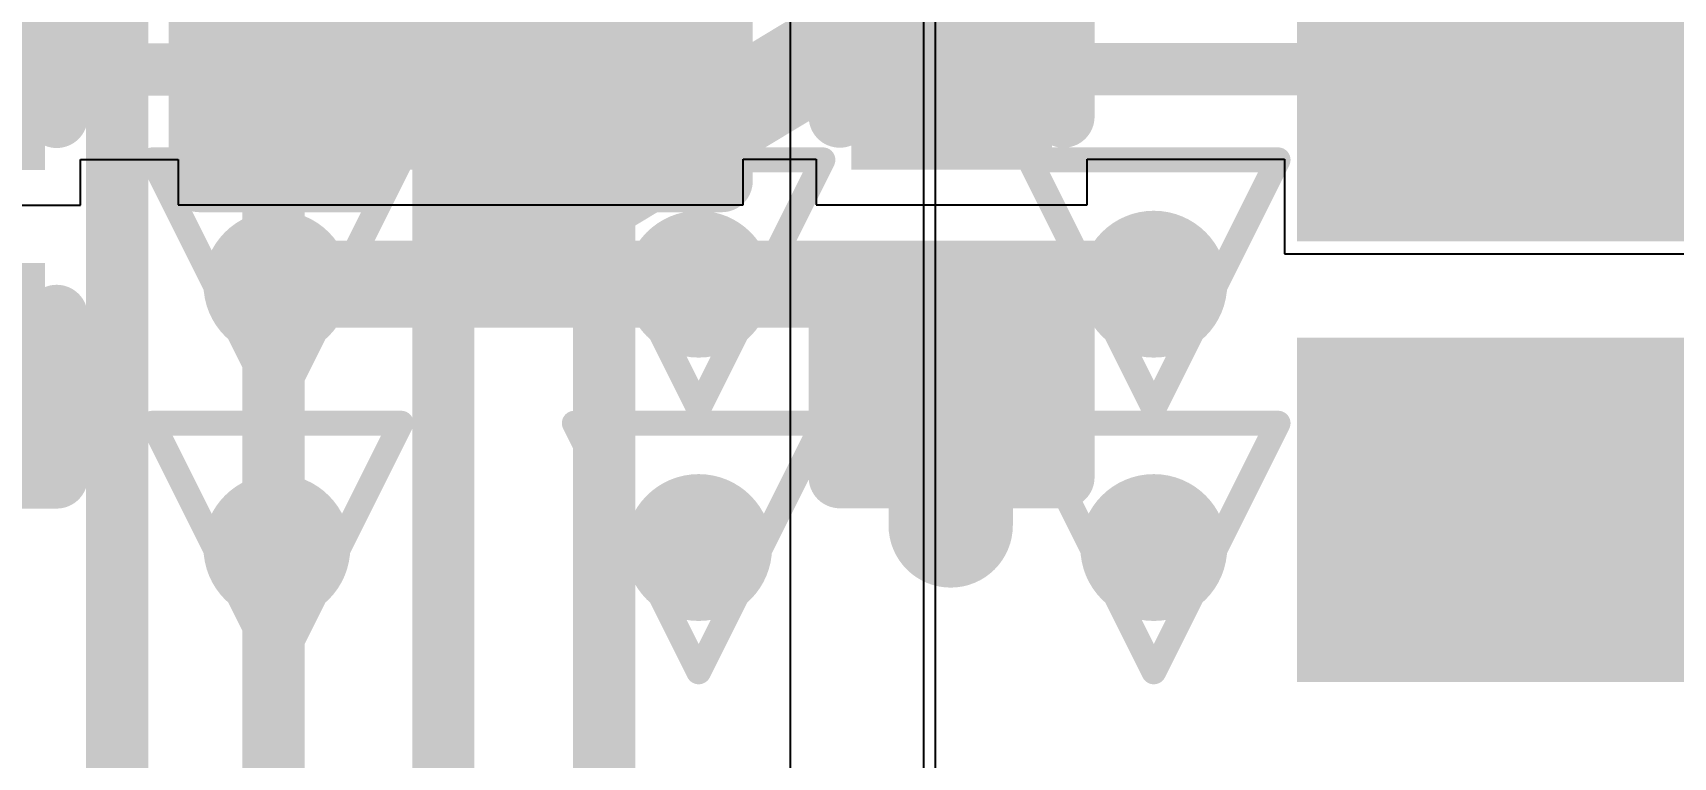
# Model space of a CAD drawing. Header units: inches. Extents: x -6 to 283, y -12 to 154.
# Drawn here: x 16.113 to 19.465, y 9.19 to 10.669 of the extents above; entities that cross this region are included whole.
import ezdxf

# ---------------------------------------------------------------- set-up
doc = ezdxf.new("R2010")
doc.units = ezdxf.units.IN
for name, color, linetype in [('Bottom Overlay', 54, 'Continuous'), ('Drill Drawing', 1, 'Continuous'), ('GND-1', 16, 'Continuous'), ('PWR-1', 156, 'Continuous'), ('PWR-2', 130, 'Continuous'), ('Signal L1', 76, 'Continuous'), ('Signal L2', 6, 'Continuous'), ('Top Layer', 1, 'Continuous'), ('Top Overlay', 2, 'Continuous'), ('Top Paste', 8, 'Continuous'), ('Top Solder', 216, 'Continuous'), ('Via Holes', 16, 'Continuous')]:
    doc.layers.add(name, color=color, linetype=linetype)
doc.styles.add('Bauhaus 93_Bold', font='', dxfattribs={"height": 0.2})
doc.styles.get('Bauhaus 93_Bold').set_extended_font_data('Bauhaus 93', bold=True)

# ---------------------------------------------------------------- blocks, each defined once
blk = doc.blocks.new('AP6275S__49')
at = {"layer": 'Top Layer'}
for points in [[(-7.7475, -2.45), (-6.6225, -2.45), (-6.6225, -2.95), (-7.7475, -2.95)], [(-7.7475, -3.35), (-6.6225, -3.35), (-6.6225, -3.85), (-7.7475, -3.85)]]:
    blk.add_hatch(color=1, dxfattribs=at).paths.add_polyline_path(points)
at = {"layer": 'Top Paste'}
for points in [[(-7.7475, -2.45), (-6.6225, -2.45), (-6.6225, -2.95), (-7.7475, -2.95)], [(-7.7475, -3.35), (-6.6225, -3.35), (-6.6225, -3.85), (-7.7475, -3.85)]]:
    blk.add_hatch(color=8, dxfattribs=at).paths.add_polyline_path(points)
at = {"layer": 'Top Solder'}
for points in [[(-7.8491, -2.3484), (-6.5209, -2.3484), (-6.5209, -3.0516), (-7.8491, -3.0516)], [(-7.8491, -3.2484), (-6.5209, -3.2484), (-6.5209, -3.9516), (-7.8491, -3.9516)]]:
    blk.add_hatch(color=216, dxfattribs=at).paths.add_polyline_path(points)
blk = doc.blocks.new('C___0201_305')
at = {"layer": 'Top Layer'}
for points in [[(-0.45, 0.15), (-0.15, 0.15), (-0.15, -0.15), (-0.45, -0.15)], [(0.15, 0.15), (0.45, 0.15), (0.45, -0.15), (0.15, -0.15)]]:
    blk.add_hatch(color=1, dxfattribs=at).paths.add_polyline_path(points)
at = {"layer": 'Top Paste'}
for points in [[(-0.45, 0.15), (-0.15, 0.15), (-0.15, -0.15), (-0.45, -0.15)], [(0.15, 0.15), (0.45, 0.15), (0.45, -0.15), (0.15, -0.15)]]:
    blk.add_hatch(color=8, dxfattribs=at).paths.add_polyline_path(points)
at = {"layer": 'Top Solder'}
for points in [[(-0.505, 0.205), (-0.095, 0.205), (-0.095, -0.205), (-0.505, -0.205)], [(0.095, 0.205), (0.505, 0.205), (0.505, -0.205), (0.095, -0.205)]]:
    blk.add_hatch(color=216, dxfattribs=at).paths.add_polyline_path(points)
at = {"layer": 'Top Overlay'}
for points in [[(-0.2032, 0.2286, 0.127, 0.127, 0), (-0.5334, 0.2286, 0.127, 0.127, 0)], [(-0.5334, 0.2286, 0.127, 0.127, 0), (-0.5334, -0.2286, 0.127, 0.127, 0)], [(0.5334, 0.2286, 0.127, 0.127, 0), (0.2032, 0.2286, 0.127, 0.127, 0)], [(0.5334, 0.2286, 0.127, 0.127, 0), (0.5334, -0.2286, 0.127, 0.127, 0)], [(-0.5334, -0.2286, 0.127, 0.127, 0), (-0.2032, -0.2286, 0.127, 0.127, 0)], [(0.2032, -0.2286, 0.127, 0.127, 0), (0.5334, -0.2286, 0.127, 0.127, 0)]]:
    blk.add_lwpolyline(points, format="xyseb", dxfattribs=at)
for points in [[(-0.5652, 0.2286, 0.0635, 0.0635, 1), (-0.5017, 0.2286, 0.0635, 0.0635, 1)], [(-0.5652, 0.2286, 0.0635, 0.0635, 1), (-0.5017, 0.2286, 0.0635, 0.0635, 1)], [(-0.235, 0.2286, 0.0635, 0.0635, 1), (-0.1715, 0.2286, 0.0635, 0.0635, 1)], [(0.1714, 0.2286, 0.0635, 0.0635, 1), (0.2349, 0.2286, 0.0635, 0.0635, 1)], [(0.5016, 0.2286, 0.0635, 0.0635, 1), (0.5651, 0.2286, 0.0635, 0.0635, 1)], [(0.5016, 0.2286, 0.0635, 0.0635, 1), (0.5651, 0.2286, 0.0635, 0.0635, 1)], [(-0.5652, -0.2286, 0.0635, 0.0635, 1), (-0.5017, -0.2286, 0.0635, 0.0635, 1)], [(-0.5652, -0.2286, 0.0635, 0.0635, 1), (-0.5017, -0.2286, 0.0635, 0.0635, 1)], [(-0.235, -0.2286, 0.0635, 0.0635, 1), (-0.1715, -0.2286, 0.0635, 0.0635, 1)], [(0.1714, -0.2286, 0.0635, 0.0635, 1), (0.2349, -0.2286, 0.0635, 0.0635, 1)], [(0.5016, -0.2286, 0.0635, 0.0635, 1), (0.5651, -0.2286, 0.0635, 0.0635, 1)], [(0.5016, -0.2286, 0.0635, 0.0635, 1), (0.5651, -0.2286, 0.0635, 0.0635, 1)]]:
    blk.add_lwpolyline(points, format="xyseb", close=True, dxfattribs=at)
blk = doc.blocks.new('C___0201_307')
at = {"layer": 'Top Layer'}
for points in [[(-0.45, 0.15), (-0.15, 0.15), (-0.15, -0.15), (-0.45, -0.15)], [(0.15, 0.15), (0.45, 0.15), (0.45, -0.15), (0.15, -0.15)]]:
    blk.add_hatch(color=1, dxfattribs=at).paths.add_polyline_path(points)
at = {"layer": 'Top Paste'}
for points in [[(-0.45, 0.15), (-0.15, 0.15), (-0.15, -0.15), (-0.45, -0.15)], [(0.15, 0.15), (0.45, 0.15), (0.45, -0.15), (0.15, -0.15)]]:
    blk.add_hatch(color=8, dxfattribs=at).paths.add_polyline_path(points)
at = {"layer": 'Top Solder'}
for points in [[(-0.505, 0.205), (-0.095, 0.205), (-0.095, -0.205), (-0.505, -0.205)], [(0.095, 0.205), (0.505, 0.205), (0.505, -0.205), (0.095, -0.205)]]:
    blk.add_hatch(color=216, dxfattribs=at).paths.add_polyline_path(points)
at = {"layer": 'Top Overlay'}
for points in [[(-0.2032, 0.2286, 0.127, 0.127, 0), (-0.5334, 0.2286, 0.127, 0.127, 0)], [(-0.5334, 0.2286, 0.127, 0.127, 0), (-0.5334, -0.2286, 0.127, 0.127, 0)], [(0.5334, 0.2286, 0.127, 0.127, 0), (0.2032, 0.2286, 0.127, 0.127, 0)], [(0.5334, 0.2286, 0.127, 0.127, 0), (0.5334, -0.2286, 0.127, 0.127, 0)], [(-0.5334, -0.2286, 0.127, 0.127, 0), (-0.2032, -0.2286, 0.127, 0.127, 0)], [(0.2032, -0.2286, 0.127, 0.127, 0), (0.5334, -0.2286, 0.127, 0.127, 0)]]:
    blk.add_lwpolyline(points, format="xyseb", dxfattribs=at)
for points in [[(-0.5652, 0.2286, 0.0635, 0.0635, 1), (-0.5017, 0.2286, 0.0635, 0.0635, 1)], [(-0.5652, 0.2286, 0.0635, 0.0635, 1), (-0.5017, 0.2286, 0.0635, 0.0635, 1)], [(-0.235, 0.2286, 0.0635, 0.0635, 1), (-0.1715, 0.2286, 0.0635, 0.0635, 1)], [(0.1714, 0.2286, 0.0635, 0.0635, 1), (0.2349, 0.2286, 0.0635, 0.0635, 1)], [(0.5016, 0.2286, 0.0635, 0.0635, 1), (0.5651, 0.2286, 0.0635, 0.0635, 1)], [(0.5016, 0.2286, 0.0635, 0.0635, 1), (0.5651, 0.2286, 0.0635, 0.0635, 1)], [(-0.5652, -0.2286, 0.0635, 0.0635, 1), (-0.5017, -0.2286, 0.0635, 0.0635, 1)], [(-0.5652, -0.2286, 0.0635, 0.0635, 1), (-0.5017, -0.2286, 0.0635, 0.0635, 1)], [(-0.235, -0.2286, 0.0635, 0.0635, 1), (-0.1715, -0.2286, 0.0635, 0.0635, 1)], [(0.1714, -0.2286, 0.0635, 0.0635, 1), (0.2349, -0.2286, 0.0635, 0.0635, 1)], [(0.5016, -0.2286, 0.0635, 0.0635, 1), (0.5651, -0.2286, 0.0635, 0.0635, 1)], [(0.5016, -0.2286, 0.0635, 0.0635, 1), (0.5651, -0.2286, 0.0635, 0.0635, 1)]]:
    blk.add_lwpolyline(points, format="xyseb", close=True, dxfattribs=at)
blk = doc.blocks.new('CAP_0201_469')
at = {"layer": 'Top Layer'}
for points in [[(-0.45, 0.15), (-0.15, 0.15), (-0.15, -0.15), (-0.45, -0.15)], [(0.15, 0.15), (0.45, 0.15), (0.45, -0.15), (0.15, -0.15)]]:
    blk.add_hatch(color=1, dxfattribs=at).paths.add_polyline_path(points)
at = {"layer": 'Top Paste'}
for points in [[(-0.45, 0.15), (-0.15, 0.15), (-0.15, -0.15), (-0.45, -0.15)], [(0.15, 0.15), (0.45, 0.15), (0.45, -0.15), (0.15, -0.15)]]:
    blk.add_hatch(color=8, dxfattribs=at).paths.add_polyline_path(points)
at = {"layer": 'Top Solder'}
for points in [[(-0.505, 0.205), (-0.095, 0.205), (-0.095, -0.205), (-0.505, -0.205)], [(0.095, 0.205), (0.505, 0.205), (0.505, -0.205), (0.095, -0.205)]]:
    blk.add_hatch(color=216, dxfattribs=at).paths.add_polyline_path(points)
at = {"layer": 'Top Overlay'}
for points in [[(-0.2032, 0.2286, 0.127, 0.127, 0), (-0.5334, 0.2286, 0.127, 0.127, 0)], [(-0.5334, 0.2286, 0.127, 0.127, 0), (-0.5334, -0.2286, 0.127, 0.127, 0)], [(0.5334, 0.2286, 0.127, 0.127, 0), (0.2032, 0.2286, 0.127, 0.127, 0)], [(0.5334, 0.2286, 0.127, 0.127, 0), (0.5334, -0.2286, 0.127, 0.127, 0)], [(-0.2032, -0.2286, 0.127, 0.127, 0), (-0.5334, -0.2286, 0.127, 0.127, 0)], [(0.5334, -0.2286, 0.127, 0.127, 0), (0.2032, -0.2286, 0.127, 0.127, 0)]]:
    blk.add_lwpolyline(points, format="xyseb", dxfattribs=at)
for points in [[(-0.5651, 0.2286, 0.0635, 0.0635, 1), (-0.5016, 0.2286, 0.0635, 0.0635, 1)], [(-0.5651, 0.2286, 0.0635, 0.0635, 1), (-0.5016, 0.2286, 0.0635, 0.0635, 1)], [(-0.2349, 0.2286, 0.0635, 0.0635, 1), (-0.1714, 0.2286, 0.0635, 0.0635, 1)], [(0.1714, 0.2286, 0.0635, 0.0635, 1), (0.2349, 0.2286, 0.0635, 0.0635, 1)], [(0.5016, 0.2286, 0.0635, 0.0635, 1), (0.5651, 0.2286, 0.0635, 0.0635, 1)], [(0.5016, 0.2286, 0.0635, 0.0635, 1), (0.5651, 0.2286, 0.0635, 0.0635, 1)], [(-0.5651, -0.2286, 0.0635, 0.0635, 1), (-0.5016, -0.2286, 0.0635, 0.0635, 1)], [(-0.5651, -0.2286, 0.0635, 0.0635, 1), (-0.5016, -0.2286, 0.0635, 0.0635, 1)], [(-0.2349, -0.2286, 0.0635, 0.0635, 1), (-0.1714, -0.2286, 0.0635, 0.0635, 1)], [(0.1714, -0.2286, 0.0635, 0.0635, 1), (0.2349, -0.2286, 0.0635, 0.0635, 1)], [(0.5016, -0.2286, 0.0635, 0.0635, 1), (0.5651, -0.2286, 0.0635, 0.0635, 1)], [(0.5016, -0.2286, 0.0635, 0.0635, 1), (0.5651, -0.2286, 0.0635, 0.0635, 1)]]:
    blk.add_lwpolyline(points, format="xyseb", close=True, dxfattribs=at)

msp = doc.modelspace()

# ---------------------------------------------------------------- hatches: boundary and pattern name
at = {"layer": 'GND-1'}
h = msp.add_hatch(color=16, dxfattribs=at)
edge = h.paths.add_edge_path()
edge.add_arc((16.6118, 10.156), 0.15, 0, 360)
h = msp.add_hatch(color=16, dxfattribs=at)
edge = h.paths.add_edge_path()
edge.add_arc((17.4736, 10.156), 0.15, 0, 360)
h = msp.add_hatch(color=16, dxfattribs=at)
edge = h.paths.add_edge_path()
edge.add_arc((18.4036, 10.156), 0.15, 0, 360)
h = msp.add_hatch(color=16, dxfattribs=at)
edge = h.paths.add_edge_path()
edge.add_arc((16.6118, 9.618), 0.15, 0, 360)
h = msp.add_hatch(color=16, dxfattribs=at)
edge = h.paths.add_edge_path()
edge.add_arc((17.4736, 9.618), 0.15, 0, 360)
h = msp.add_hatch(color=16, dxfattribs=at)
edge = h.paths.add_edge_path()
edge.add_arc((18.4036, 9.618), 0.15, 0, 360)
at = {"layer": 'Signal L1'}
h = msp.add_hatch(color=76, dxfattribs=at)
edge = h.paths.add_edge_path()
edge.add_arc((16.6118, 10.156), 0.15, 0, 360)
h = msp.add_hatch(color=76, dxfattribs=at)
edge = h.paths.add_edge_path()
edge.add_arc((17.4736, 10.156), 0.15, 0, 360)
h = msp.add_hatch(color=76, dxfattribs=at)
edge = h.paths.add_edge_path()
edge.add_arc((18.4036, 10.156), 0.15, 0, 360)
h = msp.add_hatch(color=76, dxfattribs=at)
edge = h.paths.add_edge_path()
edge.add_arc((16.6118, 9.618), 0.15, 0, 360)
h = msp.add_hatch(color=76, dxfattribs=at)
edge = h.paths.add_edge_path()
edge.add_arc((17.4736, 9.618), 0.15, 0, 360)
h = msp.add_hatch(color=76, dxfattribs=at)
edge = h.paths.add_edge_path()
edge.add_arc((18.4036, 9.618), 0.15, 0, 360)
at = {"layer": 'Top Layer'}
h = msp.add_hatch(color=1, dxfattribs=at)
edge = h.paths.add_edge_path()
edge.add_arc((16.6118, 10.156), 0.15, 0, 360)
h = msp.add_hatch(color=1, dxfattribs=at)
edge = h.paths.add_edge_path()
edge.add_arc((17.4736, 10.156), 0.15, 0, 360)
h = msp.add_hatch(color=1, dxfattribs=at)
edge = h.paths.add_edge_path()
edge.add_arc((18.4036, 10.156), 0.15, 0, 360)
h = msp.add_hatch(color=1, dxfattribs=at)
edge = h.paths.add_edge_path()
edge.add_arc((16.6118, 9.618), 0.15, 0, 360)
h = msp.add_hatch(color=1, dxfattribs=at)
edge = h.paths.add_edge_path()
edge.add_arc((17.4736, 9.618), 0.15, 0, 360)
h = msp.add_hatch(color=1, dxfattribs=at)
edge = h.paths.add_edge_path()
edge.add_arc((18.4036, 9.618), 0.15, 0, 360)
at = {"layer": 'Via Holes'}
h = msp.add_hatch(color=7, dxfattribs=at)
edge = h.paths.add_edge_path()
edge.add_arc((16.6118, 10.156), 0.075, 0, 360)
h = msp.add_hatch(color=7, dxfattribs=at)
edge = h.paths.add_edge_path()
edge.add_arc((17.4736, 10.156), 0.075, 0, 360)
h = msp.add_hatch(color=7, dxfattribs=at)
edge = h.paths.add_edge_path()
edge.add_arc((18.4036, 10.156), 0.075, 0, 360)
h = msp.add_hatch(color=7, dxfattribs=at)
edge = h.paths.add_edge_path()
edge.add_arc((16.6118, 9.618), 0.075, 0, 360)
h = msp.add_hatch(color=7, dxfattribs=at)
edge = h.paths.add_edge_path()
edge.add_arc((17.4736, 9.618), 0.075, 0, 360)
h = msp.add_hatch(color=7, dxfattribs=at)
edge = h.paths.add_edge_path()
edge.add_arc((18.4036, 9.618), 0.075, 0, 360)

# ---------------------------------------------------------------- linework, layer by layer
at = {"layer": 'Drill Drawing'}
for points in [[(16.3578, 10.41, 0.0508, 0.0508, 0), (16.8658, 10.41, 0.0508, 0.0508, 0)], [(16.3578, 10.41, 0.0508, 0.0508, 0), (16.6118, 9.902, 0.0508, 0.0508, 0)], [(16.6118, 9.902, 0.0508, 0.0508, 0), (16.8658, 10.41, 0.0508, 0.0508, 0)], [(17.2196, 10.41, 0.0508, 0.0508, 0), (17.7276, 10.41, 0.0508, 0.0508, 0)], [(17.2196, 10.41, 0.0508, 0.0508, 0), (17.4736, 9.902, 0.0508, 0.0508, 0)], [(17.4736, 9.902, 0.0508, 0.0508, 0), (17.7276, 10.41, 0.0508, 0.0508, 0)], [(18.1496, 10.41, 0.0508, 0.0508, 0), (18.6576, 10.41, 0.0508, 0.0508, 0)], [(18.1496, 10.41, 0.0508, 0.0508, 0), (18.4036, 9.902, 0.0508, 0.0508, 0)], [(18.4036, 9.902, 0.0508, 0.0508, 0), (18.6576, 10.41, 0.0508, 0.0508, 0)], [(16.3578, 9.872, 0.0508, 0.0508, 0), (16.8658, 9.872, 0.0508, 0.0508, 0)], [(16.3578, 9.872, 0.0508, 0.0508, 0), (16.6118, 9.364, 0.0508, 0.0508, 0)], [(16.6118, 9.364, 0.0508, 0.0508, 0), (16.8658, 9.872, 0.0508, 0.0508, 0)], [(17.2196, 9.872, 0.0508, 0.0508, 0), (17.7276, 9.872, 0.0508, 0.0508, 0)], [(17.2196, 9.872, 0.0508, 0.0508, 0), (17.4736, 9.364, 0.0508, 0.0508, 0)], [(17.4736, 9.364, 0.0508, 0.0508, 0), (17.7276, 9.872, 0.0508, 0.0508, 0)], [(18.1496, 9.872, 0.0508, 0.0508, 0), (18.6576, 9.872, 0.0508, 0.0508, 0)], [(18.1496, 9.872, 0.0508, 0.0508, 0), (18.4036, 9.364, 0.0508, 0.0508, 0)], [(18.4036, 9.364, 0.0508, 0.0508, 0), (18.6576, 9.872, 0.0508, 0.0508, 0)]]:
    msp.add_lwpolyline(points, format="xyseb", dxfattribs=at)
for points in [[(16.3451, 10.41, 0.0254, 0.0254, 1), (16.3705, 10.41, 0.0254, 0.0254, 1)], [(16.3451, 10.41, 0.0254, 0.0254, 1), (16.3705, 10.41, 0.0254, 0.0254, 1)], [(16.8531, 10.41, 0.0254, 0.0254, 1), (16.8785, 10.41, 0.0254, 0.0254, 1)], [(16.8531, 10.41, 0.0254, 0.0254, 1), (16.8785, 10.41, 0.0254, 0.0254, 1)], [(17.2069, 10.41, 0.0254, 0.0254, 1), (17.2323, 10.41, 0.0254, 0.0254, 1)], [(17.2069, 10.41, 0.0254, 0.0254, 1), (17.2323, 10.41, 0.0254, 0.0254, 1)], [(17.7149, 10.41, 0.0254, 0.0254, 1), (17.7403, 10.41, 0.0254, 0.0254, 1)], [(17.7149, 10.41, 0.0254, 0.0254, 1), (17.7403, 10.41, 0.0254, 0.0254, 1)], [(18.1369, 10.41, 0.0254, 0.0254, 1), (18.1623, 10.41, 0.0254, 0.0254, 1)], [(18.1369, 10.41, 0.0254, 0.0254, 1), (18.1623, 10.41, 0.0254, 0.0254, 1)], [(18.6449, 10.41, 0.0254, 0.0254, 1), (18.6703, 10.41, 0.0254, 0.0254, 1)], [(18.6449, 10.41, 0.0254, 0.0254, 1), (18.6703, 10.41, 0.0254, 0.0254, 1)], [(16.5991, 9.902, 0.0254, 0.0254, 1), (16.6245, 9.902, 0.0254, 0.0254, 1)], [(16.5991, 9.902, 0.0254, 0.0254, 1), (16.6245, 9.902, 0.0254, 0.0254, 1)], [(17.4609, 9.902, 0.0254, 0.0254, 1), (17.4863, 9.902, 0.0254, 0.0254, 1)], [(17.4609, 9.902, 0.0254, 0.0254, 1), (17.4863, 9.902, 0.0254, 0.0254, 1)], [(18.3909, 9.902, 0.0254, 0.0254, 1), (18.4163, 9.902, 0.0254, 0.0254, 1)], [(18.3909, 9.902, 0.0254, 0.0254, 1), (18.4163, 9.902, 0.0254, 0.0254, 1)], [(16.3451, 9.872, 0.0254, 0.0254, 1), (16.3705, 9.872, 0.0254, 0.0254, 1)], [(16.3451, 9.872, 0.0254, 0.0254, 1), (16.3705, 9.872, 0.0254, 0.0254, 1)], [(16.8531, 9.872, 0.0254, 0.0254, 1), (16.8785, 9.872, 0.0254, 0.0254, 1)], [(16.8531, 9.872, 0.0254, 0.0254, 1), (16.8785, 9.872, 0.0254, 0.0254, 1)], [(17.2069, 9.872, 0.0254, 0.0254, 1), (17.2323, 9.872, 0.0254, 0.0254, 1)], [(17.2069, 9.872, 0.0254, 0.0254, 1), (17.2323, 9.872, 0.0254, 0.0254, 1)], [(17.7149, 9.872, 0.0254, 0.0254, 1), (17.7403, 9.872, 0.0254, 0.0254, 1)], [(17.7149, 9.872, 0.0254, 0.0254, 1), (17.7403, 9.872, 0.0254, 0.0254, 1)], [(18.1369, 9.872, 0.0254, 0.0254, 1), (18.1623, 9.872, 0.0254, 0.0254, 1)], [(18.1369, 9.872, 0.0254, 0.0254, 1), (18.1623, 9.872, 0.0254, 0.0254, 1)], [(18.6449, 9.872, 0.0254, 0.0254, 1), (18.6703, 9.872, 0.0254, 0.0254, 1)], [(18.6449, 9.872, 0.0254, 0.0254, 1), (18.6703, 9.872, 0.0254, 0.0254, 1)], [(16.5991, 9.364, 0.0254, 0.0254, 1), (16.6245, 9.364, 0.0254, 0.0254, 1)], [(16.5991, 9.364, 0.0254, 0.0254, 1), (16.6245, 9.364, 0.0254, 0.0254, 1)], [(17.4609, 9.364, 0.0254, 0.0254, 1), (17.4863, 9.364, 0.0254, 0.0254, 1)], [(17.4609, 9.364, 0.0254, 0.0254, 1), (17.4863, 9.364, 0.0254, 0.0254, 1)], [(18.3909, 9.364, 0.0254, 0.0254, 1), (18.4163, 9.364, 0.0254, 0.0254, 1)], [(18.3909, 9.364, 0.0254, 0.0254, 1), (18.4163, 9.364, 0.0254, 0.0254, 1)]]:
    msp.add_lwpolyline(points, format="xyseb", close=True, dxfattribs=at)
at = {"layer": 'PWR-1'}
for p, q in [((17.6603, 20.1009), (17.6603, -1.8304)), ((17.9576, 5.4629), (17.9576, 20.1009))]:
    msp.add_line(p, q, dxfattribs=at)
at = {"layer": 'PWR-2'}
for p, q in [((17.6603, 20.1009), (17.6603, -1.7575)), ((17.934, 5.4236), (17.934, 20.1009))]:
    msp.add_line(p, q, dxfattribs=at)
at = {"layer": 'Signal L2'}
for points in [[(16.2856, -6.5486, 0.127, 0.127, 0), (16.2856, 17.308, 0.127, 0.127, 0)], [(16.605, -4.178, 0.127, 0.127, 0), (16.605, 17.2157, 0.127, 0.127, 0)], [(16.9519, -6.136, 0.127, 0.127, 0), (16.9519, 17.1316, 0.127, 0.127, 0)], [(17.2805, -5.4354, 0.127, 0.127, 0), (17.2805, 16.3112, 0.127, 0.127, 0)]]:
    msp.add_lwpolyline(points, format="xyseb", dxfattribs=at)
at = {"layer": 'Top Layer'}
for p, q in [((16.2103, 10.3175), (16.2103, 10.4106)), ((16.2103, 10.4106), (16.4103, 10.4106)), ((16.4103, 10.4106), (16.4103, 10.3181)), ((17.5643, 10.3181), (17.5643, 10.4112)), ((17.5643, 10.4112), (17.7135, 10.4112)), ((17.7135, 10.4112), (17.7135, 10.3181)), ((18.2675, 10.3181), (18.2675, 10.4112)), ((18.2675, 10.4112), (18.6709, 10.4112)), ((18.6709, 10.4112), (18.6709, 10.2181)), ((15.6563, 10.3175), (16.2103, 10.3175)), ((16.4103, 10.3181), (16.9873, 10.3181)), ((16.9873, 10.3181), (17.0532, 10.3181)), ((17.0532, 10.3181), (17.5643, 10.3181)), ((17.7135, 10.3181), (18.2675, 10.3181)), ((18.6709, 10.2181), (20.0499, 10.2181))]:
    msp.add_line(p, q, dxfattribs=at)
for points in [[(15.9841, 10.5945, 0.1067, 0.1067, 0), (16.6873, 10.5945, 0.1067, 0.1067, 0)], [(16.6873, 10.5945, 0.1067, 0.1067, 0), (16.6873, 10.5951, 0.1067, 0.1067, 0)], [(17.2873, 10.5951, 0.1067, 0.1067, 0), (17.9905, 10.5951, 0.1067, 0.1067, 0)], [(17.9905, 10.5951, 0.1067, 0.1067, 0), (19.3604, 10.5951, 0.1067, 0.1067, 0)], [(16.6118, 10.156, 0.1778, 0.1778, 0), (17.4736, 10.156, 0.1778, 0.1778, 0)], [(17.4736, 10.156, 0.1778, 0.1778, 0), (17.8257, 10.156, 0.1778, 0.1778, 0)], [(17.8257, 10.156, 0.1778, 0.1778, 0), (18.4036, 10.156, 0.1778, 0.1778, 0)], [(17.8257, 10.156, 0.1778, 0.1778, 0), (17.9255, 10.0562, 0.1778, 0.1778, 0)], [(17.9255, 10.0562, 0.1778, 0.1778, 0), (17.9294, 10.0562, 0.1778, 0.1778, 0)], [(17.9294, 10.0562, 0.1778, 0.1778, 0), (17.9886, 9.997, 0.1778, 0.1778, 0)], [(17.9886, 9.6631, 0.254, 0.254, 0), (17.9886, 9.9931, 0.254, 0.254, 0)], [(17.9886, 9.9931, 0.1778, 0.1778, 0), (17.9886, 9.997, 0.1778, 0.1778, 0)]]:
    msp.add_lwpolyline(points, format="xyseb", dxfattribs=at)
for points in [[(16.6606, 10.5951, 0.0533, 0.0533, 1), (16.714, 10.5951, 0.0533, 0.0533, 1)], [(16.6606, 10.5945, 0.0533, 0.0533, 1), (16.714, 10.5945, 0.0533, 0.0533, 1)], [(16.6606, 10.5945, 0.0533, 0.0533, 1), (16.714, 10.5945, 0.0533, 0.0533, 1)], [(17.2606, 10.5951, 0.0533, 0.0533, 1), (17.314, 10.5951, 0.0533, 0.0533, 1)], [(17.9638, 10.5951, 0.0533, 0.0533, 1), (18.0172, 10.5951, 0.0533, 0.0533, 1)], [(17.9638, 10.5951, 0.0533, 0.0533, 1), (18.0172, 10.5951, 0.0533, 0.0533, 1)], [(19.3338, 10.5951, 0.0533, 0.0533, 1), (19.3871, 10.5951, 0.0533, 0.0533, 1)], [(16.5673, 10.156, 0.0889, 0.0889, 1), (16.6562, 10.156, 0.0889, 0.0889, 1)], [(17.4291, 10.156, 0.0889, 0.0889, 1), (17.518, 10.156, 0.0889, 0.0889, 1)], [(17.4291, 10.156, 0.0889, 0.0889, 1), (17.518, 10.156, 0.0889, 0.0889, 1)], [(17.7812, 10.156, 0.0889, 0.0889, 1), (17.8701, 10.156, 0.0889, 0.0889, 1)], [(17.7812, 10.156, 0.0889, 0.0889, 1), (17.8701, 10.156, 0.0889, 0.0889, 1)], [(17.7812, 10.156, 0.0889, 0.0889, 1), (17.8701, 10.156, 0.0889, 0.0889, 1)], [(18.3592, 10.156, 0.0889, 0.0889, 1), (18.4481, 10.156, 0.0889, 0.0889, 1)], [(17.8811, 10.0562, 0.0889, 0.0889, 1), (17.97, 10.0562, 0.0889, 0.0889, 1)], [(17.8811, 10.0562, 0.0889, 0.0889, 1), (17.97, 10.0562, 0.0889, 0.0889, 1)], [(17.885, 10.0562, 0.0889, 0.0889, 1), (17.9739, 10.0562, 0.0889, 0.0889, 1)], [(17.885, 10.0562, 0.0889, 0.0889, 1), (17.9739, 10.0562, 0.0889, 0.0889, 1)], [(17.9251, 9.9931, 0.127, 0.127, 1), (18.0521, 9.9931, 0.127, 0.127, 1)], [(17.9441, 9.997, 0.0889, 0.0889, 1), (18.033, 9.997, 0.0889, 0.0889, 1)], [(17.9441, 9.997, 0.0889, 0.0889, 1), (18.033, 9.997, 0.0889, 0.0889, 1)], [(17.9441, 9.9931, 0.0889, 0.0889, 1), (18.033, 9.9931, 0.0889, 0.0889, 1)], [(17.9251, 9.6631, 0.127, 0.127, 1), (18.0521, 9.6631, 0.127, 0.127, 1)]]:
    msp.add_lwpolyline(points, format="xyseb", close=True, dxfattribs=at)

# ---------------------------------------------------------------- block references
msp.add_blockref('AP6275S__49', (26.5454, 13.2951))
for name, p, rotation in [('C___0201_305', (15.9333, 10.2945), 90), ('CAP_0201_469', (16.9873, 10.5951), 180), ('C___0201_307', (17.9905, 10.2951), 90)]:
    msp.add_blockref(name, p, dxfattribs=dict(rotation=rotation))

# ---------------------------------------------------------------- texts
at = {"layer": 'Bottom Overlay', "style": 'Bauhaus 93_Bold', "text_generation_flag": 2}
msp.add_text('4K', height=1.524, rotation=270, dxfattribs=at).set_placement((16.6444, 10.1482))

doc.saveas('drawing.dxf')
